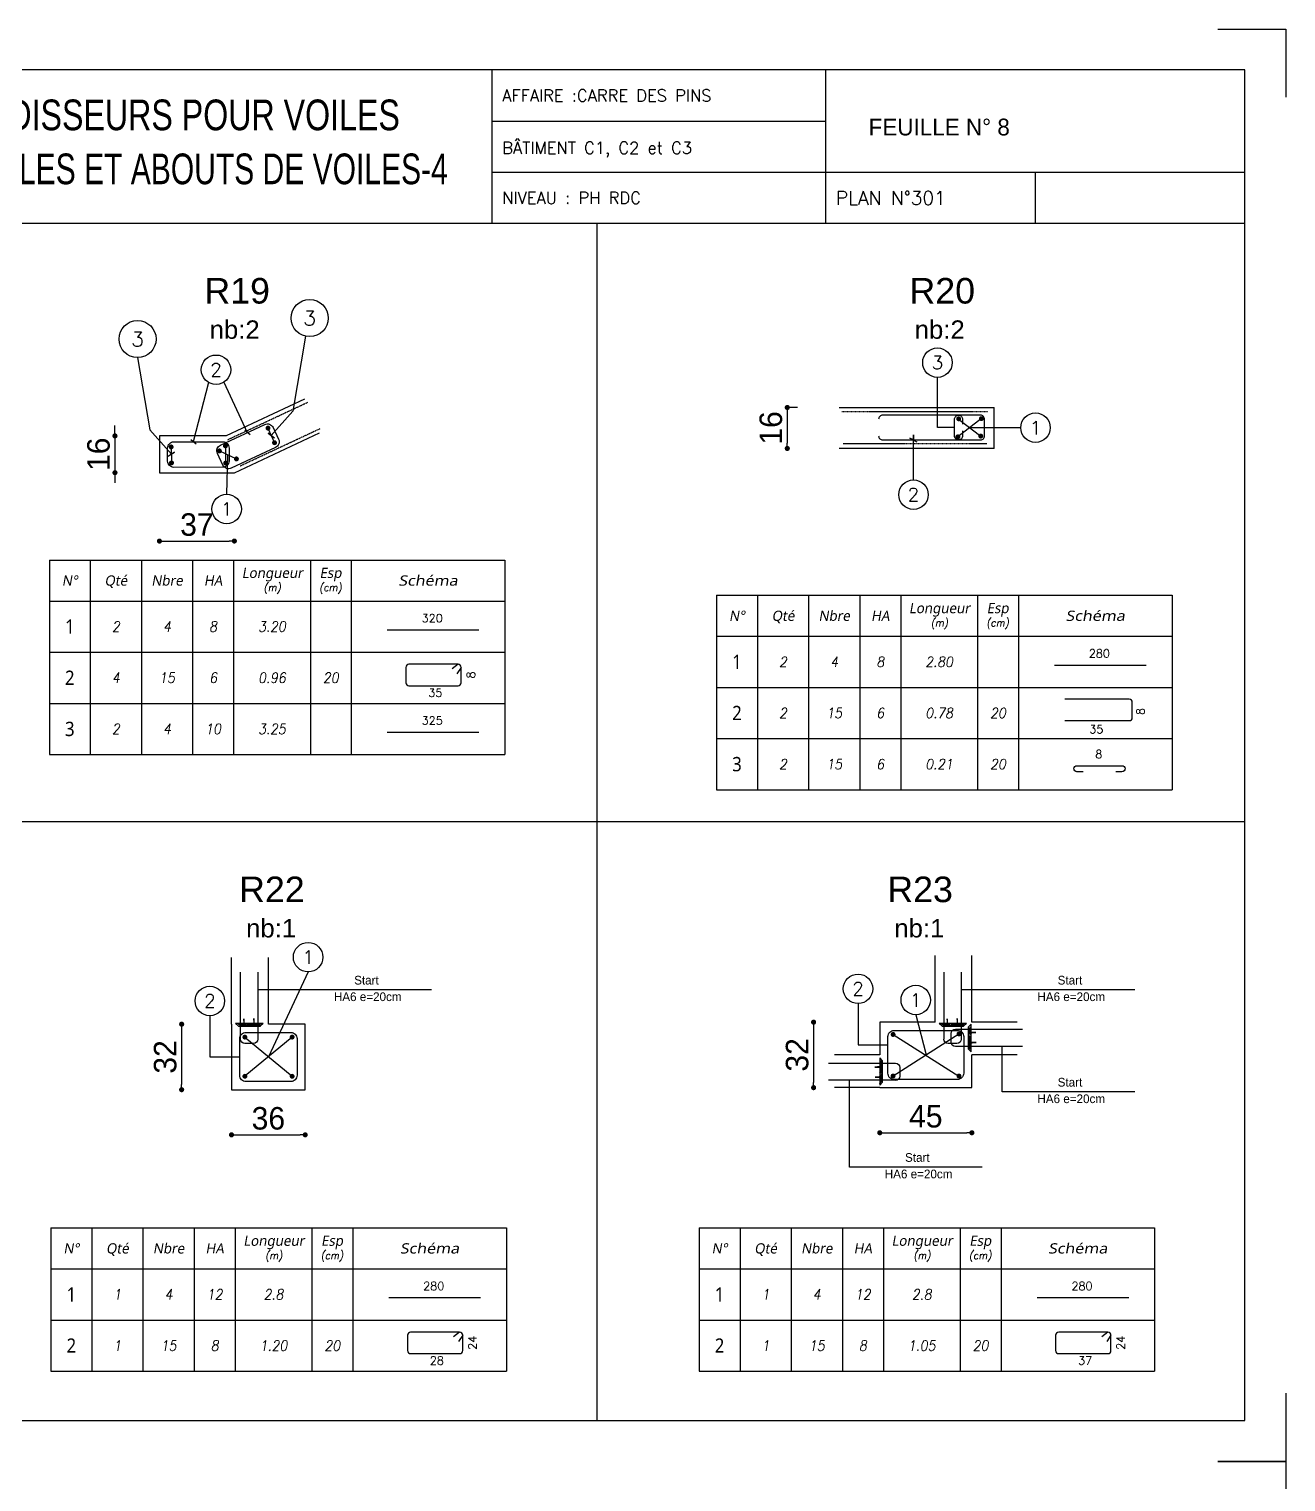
# Model space of a CAD drawing. Header units: metres. Extents: x -5618 to 118954, y -306 to 4637.
# Drawn here: x 1689 to 2303, y 1078 to 1787 of the extents above; entities that cross this region are included whole.
import ezdxf
from ezdxf.enums import TextEntityAlignment as Align

# ---------------------------------------------------------------- set-up
doc = ezdxf.new("R2010")
doc.units = ezdxf.units.M
doc.linetypes.add('STRICHPUNKT2_S11', pattern=[0.9, 0.7, -0.1, 0, -0.1])
for name, color, linetype in [('7', 7, 'Continuous'), ('COTATION', 1, 'Continuous'), ('GO-CARTOUCHE', 7, 'Continuous'), ('GO-COTATION', 1, 'Continuous'), ('GO-FER-HA', 140, 'Continuous'), ('GO-TEXTE', 9, 'Continuous'), ('GO-TEXTE-FER', 3, 'Continuous'), ('préfa v', 2, 'Continuous'), ('STR_COTATION', 1, 'Continuous'), ('STR_VOI-POT', 6, 'Continuous')]:
    doc.layers.add(name, color=color, linetype=linetype)
doc.layers.add('STR_AXES', color=4, linetype='STRICHPUNKT2_S11', lineweight=25)
doc.styles.add('ARIAL', font='ARIAL.TTF')
doc.styles.add('Lucida', font='LSANSI.TTF')
doc.styles.add('schéma', font='simplex.shx')
doc.styles.add('Tableau', font='romans.shx', dxfattribs={"width": 0.9, "oblique": 10})
doc.styles.add('Tableau2', font='trebuc.TTF', dxfattribs={"width": 0.9, "oblique": 10})
doc.styles.add('TEXTE', font='romans.shx')
doc.styles.add('TEXTEBA', font='ARIAL.TTF')
doc.dimstyles.new('COUPE-20', dxfattribs={"dimscale": 0.5, "dimtxt": 22, "dimasz": 5, "dimexe": 0.05, "dimexo": 0, "dimgap": 5, "dimtad": 1, "dimdec": 0, "dimdsep": 46, "dimtxsty": 'Standard', "dimblk1": 'DOT', "dimblk2": 'DOT', "dimsah": 1, "dimcen": 0, "dimdle": 150, "dimclrd": 1, "dimclre": 1, "dimclrt": 7, "dimadec": 0, "dimazin": 0, "dimtfac": 1, "dimtdec": 0, "dimtix": 1, "dimtmove": 2, "dimatfit": 3, "dimldrblk": 'DOT', "dimfxl": 0, "dimtvp": 1, "dimtolj": 1, "dimtzin": 0, "dimarcsym": 0})

# ---------------------------------------------------------------- blocks, each defined once
blk = doc.blocks.new('Désignation')
at = {"layer": 'GO-TEXTE-FER'}
for p, q in [((0, 0.8), (8.9, 0.8)), ((0, 0.8), (0, 0)), ((0.8, 0.8), (0.8, 0)), ((1.8, 0.8), (1.8, 0)), ((2.8, 0.8), (2.8, 0)), ((3.6, 0.8), (3.6, 0)), ((5.1, 0.8), (5.1, 0)), ((5.9, 0.8), (5.9, 0)), ((8.9, 0.8), (8.9, 0)), ((0, 0), (8.9, 0))]:
    blk.add_line(p, q, dxfattribs=at)
at = {"layer": 'GO-TEXTE-FER', "style": 'Tableau2', "oblique": 10}
for s, p in [('Longueur', (4.356, 0.55)), ('Esp', (5.494, 0.55)), ('N°', (0.4, 0.4)), ('Qté', (1.3, 0.4)), ('Nbre', (2.3, 0.4)), ('HA', (3.2, 0.4))]:
    blk.add_text(s, height=0.2, dxfattribs=at).set_placement(p, align=Align.MIDDLE_CENTER)
at = {"layer": 'GO-TEXTE-FER', "color": 7, "style": 'Tableau', "oblique": 10, "width": 0.9}
for s, p in [('(m)', (4.356, 0.265)), ('(cm)', (5.494, 0.265))]:
    blk.add_text(s, height=0.15, dxfattribs=at).set_placement(p, align=Align.MIDDLE_CENTER)
at = {"layer": 'GO-TEXTE-FER', "style": 'Tableau2', "oblique": 10, "width": 1.2}
blk.add_text('Schéma', height=0.2, dxfattribs=at).set_placement((7.4, 0.4), align=Align.MIDDLE_CENTER)
blk = doc.blocks.new('Barre libre')
at = {"layer": 'GO-TEXTE-FER'}
for p, q in [((0, 0), (0, -1)), ((0, 0), (8.9, 0)), ((0.8, 0), (0.8, -1)), ((1.8, 0), (1.8, -1)), ((2.8, 0), (2.8, -1)), ((3.6, 0), (3.6, -1)), ((5.1, 0), (5.1, -1)), ((5.9, 0), (5.9, -1)), ((8.9, 0), (8.9, -1)), ((0, -1), (8.9, -1))]:
    blk.add_line(p, q, dxfattribs=at)
at = {"layer": 'GO-TEXTE-FER', "color": 1}
blk.add_line((6.603, -0.563), (8.394, -0.563), dxfattribs=at)
at = {"layer": 'GO-TEXTE-FER', "color": 1, "style": 'Tableau'}
blk.add_attdef('Longueur', text='', height=0.16, dxfattribs=at).set_placement((7.481, -0.336), align=Align.MIDDLE_CENTER)
at = {"layer": 'GO-TEXTE-FER', "style": 'Tableau2', "width": 0.9}
blk.add_attdef('NUMERO', text='', height=0.28, dxfattribs=at).set_placement((0.4, -0.5), align=Align.MIDDLE_CENTER)
at = {"layer": 'GO-TEXTE-FER', "style": 'Tableau', "oblique": 10, "width": 0.9}
for tag, p in [('QUANTITE', (1.3, -0.5)), ('NOMBRE', (2.3, -0.5)), ('NUANCE', (3.2, -0.5)), ('LONGUEUR', (4.35, -0.5)), ('ESPACEMENTS', (5.5, -0.5))]:
    blk.add_attdef(tag, text='', height=0.2, dxfattribs=at).set_placement(p, align=Align.MIDDLE_CENTER)
blk = doc.blocks.new('Cadre')
at = {"layer": 'GO-TEXTE-FER'}
for p, q in [((0, 0), (0, -1)), ((0, 0), (8.9, 0)), ((0.8, 0), (0.8, -1)), ((1.8, 0), (1.8, -1)), ((2.8, 0), (2.8, -1)), ((3.6, 0), (3.6, -1)), ((5.1, 0), (5.1, -1)), ((5.9, 0), (5.9, -1)), ((8.9, 0), (8.9, -1)), ((0, -1), (8.9, -1))]:
    blk.add_line(p, q, dxfattribs=at)
at = {"layer": 'GO-TEXTE-FER', "color": 1}
for p, q in [((7.987, -0.237), (7.868, -0.328)), ((8.047, -0.297), (7.965, -0.422))]:
    blk.add_line(p, q, dxfattribs=at)
blk.add_lwpolyline([(6.967, -0.297), (6.967, -0.597, 0.414214), (7.027, -0.657), (7.987, -0.657, 0.414214), (8.047, -0.597), (8.047, -0.297, 0.414214), (7.987, -0.237), (7.027, -0.237, 0.414214)], format="xyb", close=True, dxfattribs=at)
at = {"layer": 'GO-TEXTE-FER', "color": 1, "style": 'Tableau'}
blk.add_attdef('Largeur', text='', height=0.16, rotation=90, dxfattribs=at).set_placement((8.237, -0.445), align=Align.MIDDLE_CENTER)
at = {"layer": 'GO-TEXTE-FER', "style": 'Tableau2', "width": 0.9}
blk.add_attdef('NUMERO', text='', height=0.28, dxfattribs=at).set_placement((0.4, -0.5), align=Align.MIDDLE_CENTER)
at = {"layer": 'GO-TEXTE-FER', "style": 'Tableau', "oblique": 10, "width": 0.9}
for tag, p in [('QUANTITE', (1.3, -0.5)), ('NOMBRE', (2.3, -0.5)), ('NUANCE', (3.2, -0.5)), ('LONGUEUR', (4.35, -0.5)), ('ESPACEMENTS', (5.5, -0.5))]:
    blk.add_attdef(tag, text='', height=0.2, dxfattribs=at).set_placement(p, align=Align.MIDDLE_CENTER)
at = {"layer": 'GO-TEXTE-FER', "color": 1, "style": 'Tableau'}
blk.add_attdef('Longueur', text='', height=0.16, dxfattribs=at).set_placement((7.542, -0.794), align=Align.MIDDLE_CENTER)
blk = doc.blocks.new('_DOT')
at = {"color": 0, "linetype": 'ByBlock'}
blk.add_line((-0.5, 0), (-1, 0), dxfattribs=at)
at = {"color": 0, "linetype": 'ByBlock', "const_width": 0.5}
blk.add_lwpolyline([(-0.25, 0, 1), (0.25, 0, 1)], format="xyb", close=True, dxfattribs=at)
blk = doc.blocks.new('*D1412')
at = {"layer": 'DEFPOINTS', "color": 0, "lineweight": -3, "ltscale": 4.5}
for p in [(1753.14, 1588.63), (1731.43, 1570.63), (1753.15, 1570.63)]:
    blk.add_point(p, dxfattribs=at)
at = {"layer": 'STR_COTATION', "color": 1, "lineweight": -2, "ltscale": 4.5}
for p, q in [((1731.43, 1591.13), (1731.43, 1593.63)), ((1731.48, 1588.63), (1731.4, 1588.63)), ((1731.43, 1588.63), (1731.43, 1570.63)), ((1731.48, 1570.63), (1731.4, 1570.63)), ((1731.43, 1568.13), (1731.43, 1565.63))]:
    blk.add_line(p, q, dxfattribs=at)
at = {"layer": 'STR_COTATION', "color": 1, "lineweight": -2, "ltscale": 4.5, "xscale": 2.5, "yscale": 2.5, "zscale": 2.5}
for p, rotation in [((1731.43, 1588.63), 270), ((1731.43, 1570.63), 90)]:
    blk.add_blockref('_DOT', p, dxfattribs=dict(at, rotation=rotation))
at = {"layer": 'STR_COTATION', "color": 7, "lineweight": -3, "ltscale": 4.5, "insert": (1723.43, 1579.63), "char_height": 11, "attachment_point": 5, "rotation": 90}
blk.add_mtext('\\A1;16', dxfattribs=at)
blk = doc.blocks.new('*D1413')
at = {"layer": 'DEFPOINTS', "color": 0, "lineweight": -3, "ltscale": 4.5}
for p in [(1753.15, 1570.63), (1789.75, 1570.65), (1789.75, 1537.24)]:
    blk.add_point(p, dxfattribs=at)
at = {"layer": 'STR_COTATION', "color": 1, "lineweight": -2, "ltscale": 4.5}
for p, q in [((1753.15, 1537.29), (1753.15, 1537.21)), ((1755.65, 1537.24), (1787.25, 1537.24)), ((1789.75, 1537.29), (1789.75, 1537.21))]:
    blk.add_line(p, q, dxfattribs=at)
at = {"layer": 'STR_COTATION', "color": 1, "lineweight": -2, "ltscale": 4.5, "xscale": 2.5, "yscale": 2.5, "zscale": 2.5, "rotation": 180}
blk.add_blockref('_DOT', (1753.15, 1537.24), dxfattribs=at)
at = {"layer": 'STR_COTATION', "color": 1, "lineweight": -2, "ltscale": 4.5, "xscale": 2.5, "yscale": 2.5, "zscale": 2.5}
blk.add_blockref('_DOT', (1789.75, 1537.24), dxfattribs=at)
at = {"layer": 'STR_COTATION', "color": 7, "lineweight": -3, "ltscale": 4.5, "insert": (1771.45, 1545.24), "char_height": 11, "attachment_point": 5}
blk.add_mtext('\\A1;37', dxfattribs=at)
blk = doc.blocks.new('*D1414')
at = {"layer": 'COTATION', "color": 1, "lineweight": -2}
for p, q in [((2064.84, 1602.5), (2059.82, 1602.5)), ((2059.84, 1600), (2059.84, 1585)), ((2060.64, 1582.5), (2059.82, 1582.5))]:
    blk.add_line(p, q, dxfattribs=at)
at = {"layer": 'DEFPOINTS', "color": 0, "lineweight": -3}
for p in [(2085.1, 1602.5), (2059.84, 1582.5), (2085.1, 1582.5, -152.09)]:
    blk.add_point(p, dxfattribs=at)
at = {"layer": 'COTATION', "color": 1, "lineweight": -2, "xscale": 2.5, "yscale": 2.5, "zscale": 2.5}
for p, rotation in [((2059.84, 1602.5), 90), ((2059.84, 1582.5), 270)]:
    blk.add_blockref('_DOT', p, dxfattribs=dict(at, rotation=rotation))
at = {"layer": 'COTATION', "color": 7, "insert": (2051.84, 1592.5), "char_height": 11, "attachment_point": 5, "rotation": 90}
blk.add_mtext('\\A1;16', dxfattribs=at)
blk = doc.blocks.new('U')
at = {"layer": 'GO-TEXTE-FER'}
for p, q in [((0, 0), (0, -1)), ((0, 0), (8.9, 0)), ((0.8, 0), (0.8, -1)), ((1.8, 0), (1.8, -1)), ((2.8, 0), (2.8, -1)), ((3.6, 0), (3.6, -1)), ((5.1, 0), (5.1, -1)), ((5.9, 0), (5.9, -1)), ((8.9, 0), (8.9, -1)), ((0, -1), (8.9, -1))]:
    blk.add_line(p, q, dxfattribs=at)
at = {"layer": 'GO-TEXTE-FER', "color": 1}
blk.add_lwpolyline([(6.803, -0.65), (8.063, -0.65, 0.414214), (8.123, -0.59), (8.123, -0.29, 0.414214), (8.063, -0.23), (6.803, -0.23)], format="xyb", dxfattribs=at)
at = {"layer": 'GO-TEXTE-FER', "color": 1, "style": 'Tableau'}
blk.add_attdef('Largeur', text='', height=0.16, rotation=90, dxfattribs=at).set_placement((8.284, -0.472), align=Align.MIDDLE_CENTER)
at = {"layer": 'GO-TEXTE-FER', "style": 'Tableau2', "width": 0.9}
blk.add_attdef('NUMERO', text='', height=0.28, dxfattribs=at).set_placement((0.4, -0.5), align=Align.MIDDLE_CENTER)
at = {"layer": 'GO-TEXTE-FER', "style": 'Tableau', "oblique": 10, "width": 0.9}
for tag, p in [('QUANTITE', (1.3, -0.5)), ('NOMBRE', (2.3, -0.5)), ('NUANCE', (3.2, -0.5)), ('LONGUEUR', (4.35, -0.5)), ('ESPACEMENTS', (5.5, -0.5))]:
    blk.add_attdef(tag, text='', height=0.2, dxfattribs=at).set_placement(p, align=Align.MIDDLE_CENTER)
at = {"layer": 'GO-TEXTE-FER', "color": 1, "style": 'Tableau'}
blk.add_attdef('Longueur', text='', height=0.16, dxfattribs=at).set_placement((7.422, -0.819), align=Align.MIDDLE_CENTER)
blk = doc.blocks.new('Epingle')
at = {"layer": 'GO-TEXTE-FER'}
for p, q in [((0, 0), (0, -1)), ((0, 0), (8.9, 0)), ((0.8, 0), (0.8, -1)), ((1.8, 0), (1.8, -1)), ((2.8, 0), (2.8, -1)), ((3.6, 0), (3.6, -1)), ((5.1, 0), (5.1, -1)), ((5.9, 0), (5.9, -1)), ((8.9, 0), (8.9, -1)), ((0, -1), (8.9, -1))]:
    blk.add_line(p, q, dxfattribs=at)
at = {"layer": 'GO-TEXTE-FER', "color": 1}
blk.add_lwpolyline([(7.162, -0.65), (7.042, -0.65, -1), (7.042, -0.53), (7.922, -0.53, -1), (7.922, -0.65), (7.802, -0.65)], format="xyb", dxfattribs=at)
at = {"layer": 'GO-TEXTE-FER', "color": 1, "style": 'Tableau'}
blk.add_attdef('Longueur', text='', height=0.16, dxfattribs=at).set_placement((7.469, -0.303), align=Align.MIDDLE_CENTER)
at = {"layer": 'GO-TEXTE-FER', "style": 'Tableau2', "width": 0.9}
blk.add_attdef('NUMERO', text='', height=0.28, dxfattribs=at).set_placement((0.4, -0.5), align=Align.MIDDLE_CENTER)
at = {"layer": 'GO-TEXTE-FER', "style": 'Tableau', "oblique": 10, "width": 0.9}
for tag, p in [('QUANTITE', (1.3, -0.5)), ('NOMBRE', (2.3, -0.5)), ('NUANCE', (3.2, -0.5)), ('LONGUEUR', (4.35, -0.5)), ('ESPACEMENTS', (5.5, -0.5))]:
    blk.add_attdef(tag, text='', height=0.2, dxfattribs=at).set_placement(p, align=Align.MIDDLE_CENTER)
blk = doc.blocks.new('*D1417')
at = {"layer": 'DEFPOINTS', "color": 0, "lineweight": -3, "ltscale": 4.5}
for p in [(1788.36, 1301.16), (1764, 1269.16), (1788.36, 1269.16)]:
    blk.add_point(p, dxfattribs=at)
at = {"layer": 'STR_COTATION', "color": 1, "lineweight": -2, "ltscale": 4.5}
for p, q in [((1764.05, 1301.16), (1763.97, 1301.16)), ((1764, 1298.66), (1764, 1271.66)), ((1764.05, 1269.16), (1763.97, 1269.16))]:
    blk.add_line(p, q, dxfattribs=at)
at = {"layer": 'STR_COTATION', "color": 1, "lineweight": -2, "ltscale": 4.5, "xscale": 2.5, "yscale": 2.5, "zscale": 2.5}
for p, rotation in [((1764, 1301.16), 90), ((1764, 1269.16), 270)]:
    blk.add_blockref('_DOT', p, dxfattribs=dict(at, rotation=rotation))
at = {"layer": 'STR_COTATION', "color": 7, "lineweight": -3, "ltscale": 4.5, "insert": (1756, 1285.16), "char_height": 11, "attachment_point": 5, "rotation": 90}
blk.add_mtext('\\A1;32', dxfattribs=at)
blk = doc.blocks.new('*D1418')
at = {"layer": 'DEFPOINTS', "color": 0, "lineweight": -3, "ltscale": 4.5}
for p in [(1788.36, 1269.16), (1824.36, 1269.16), (1824.36, 1247.11)]:
    blk.add_point(p, dxfattribs=at)
at = {"layer": 'STR_COTATION', "color": 1, "lineweight": -2, "ltscale": 4.5}
for p, q in [((1788.36, 1247.16), (1788.36, 1247.09)), ((1790.86, 1247.11), (1821.86, 1247.11)), ((1824.36, 1247.16), (1824.36, 1247.09))]:
    blk.add_line(p, q, dxfattribs=at)
at = {"layer": 'STR_COTATION', "color": 1, "lineweight": -2, "ltscale": 4.5, "xscale": 2.5, "yscale": 2.5, "zscale": 2.5, "rotation": 180}
blk.add_blockref('_DOT', (1788.36, 1247.11), dxfattribs=at)
at = {"layer": 'STR_COTATION', "color": 1, "lineweight": -2, "ltscale": 4.5, "xscale": 2.5, "yscale": 2.5, "zscale": 2.5}
blk.add_blockref('_DOT', (1824.36, 1247.11), dxfattribs=at)
at = {"layer": 'STR_COTATION', "color": 7, "lineweight": -3, "ltscale": 4.5, "insert": (1806.36, 1255.11), "char_height": 11, "attachment_point": 5}
blk.add_mtext('\\A1;36', dxfattribs=at)
blk = doc.blocks.new('*D1419')
at = {"layer": 'DEFPOINTS', "color": 0, "lineweight": -3, "ltscale": 4.5}
for p in [(2104.99, 1302.16), (2072.69, 1270.16), (2104.99, 1270.16)]:
    blk.add_point(p, dxfattribs=at)
at = {"layer": 'STR_COTATION', "color": 1, "lineweight": -2, "ltscale": 4.5}
for p, q in [((2072.74, 1302.16), (2072.67, 1302.16)), ((2072.69, 1299.66), (2072.69, 1272.66)), ((2072.74, 1270.16), (2072.67, 1270.16))]:
    blk.add_line(p, q, dxfattribs=at)
at = {"layer": 'STR_COTATION', "color": 1, "lineweight": -2, "ltscale": 4.5, "xscale": 2.5, "yscale": 2.5, "zscale": 2.5}
for p, rotation in [((2072.69, 1302.16), 90), ((2072.69, 1270.16), 270)]:
    blk.add_blockref('_DOT', p, dxfattribs=dict(at, rotation=rotation))
at = {"layer": 'STR_COTATION', "color": 7, "lineweight": -3, "ltscale": 4.5, "insert": (2064.69, 1286.16), "char_height": 11, "attachment_point": 5, "rotation": 90}
blk.add_mtext('\\A1;32', dxfattribs=at)
blk = doc.blocks.new('*D1420')
at = {"layer": 'DEFPOINTS', "color": 0, "lineweight": -3, "ltscale": 4.5}
for p in [(2104.99, 1270.16), (2149.99, 1270.16), (2149.99, 1248.12)]:
    blk.add_point(p, dxfattribs=at)
at = {"layer": 'STR_COTATION', "color": 1, "lineweight": -2, "ltscale": 4.5}
for p, q in [((2104.99, 1248.17), (2104.99, 1248.09)), ((2107.49, 1248.12), (2147.49, 1248.12)), ((2149.99, 1248.17), (2149.99, 1248.09))]:
    blk.add_line(p, q, dxfattribs=at)
at = {"layer": 'STR_COTATION', "color": 1, "lineweight": -2, "ltscale": 4.5, "xscale": 2.5, "yscale": 2.5, "zscale": 2.5, "rotation": 180}
blk.add_blockref('_DOT', (2104.99, 1248.12), dxfattribs=at)
at = {"layer": 'STR_COTATION', "color": 1, "lineweight": -2, "ltscale": 4.5, "xscale": 2.5, "yscale": 2.5, "zscale": 2.5}
blk.add_blockref('_DOT', (2149.99, 1248.12), dxfattribs=at)
at = {"layer": 'STR_COTATION', "color": 7, "lineweight": -3, "ltscale": 4.5, "insert": (2127.49, 1256.12), "char_height": 11, "attachment_point": 5}
blk.add_mtext('\\A1;45', dxfattribs=at)
blk = doc.blocks.new('stab2')
at = {"layer": 'GO-FER-HA'}
h = blk.add_hatch(dxfattribs=at)
h.set_pattern_fill('ANSI31', color=9, scale=6.075, angle=-630, style=0)
h.set_pattern_definition([(225, (395894.73794, 54992.6584), (-0.536959212, 0.536959212), [])])
h.paths.add_polyline_path([(0, -8.6), (-2, -6.5), (-2, -4.9), (0, -4.9)])
h.paths.add_polyline_path([(0, -4.9), (-2, -4.9), (-2, -1.7), (0, -1.9)])
h.paths.add_polyline_path([(0, -1.4), (-2, -1.7), (-2, 8), (0, 7.8)])
h.paths.add_polyline_path([(-1.6, 8.1), (0, 9.7), (0, 8.2)])
at = {"layer": 'GO-FER-HA', "color": 1}
for p, q in [((-14.1, 2.9), (-14.1, -3.2)), ((0.6, 5.9), (-11.1, 5.9)), ((0, 3.9), (-2.2, 3.7)), ((-2.2, 3.7), (3.5, 3.1)), ((-2, 7.6), (0, 9.7)), ((-2, -7.6), (-2, 7.6)), ((0, 9.7), (0, -9.7)), ((0, 3.1), (0, -3.1)), ((3.5, 3.1), (0, 3.1)), ((36, 5.9), (0.6, 5.9)), ((-11.1, -6.2), (36, -6.2)), ((0, -3.1), (-2.1, -3.4)), ((-2.1, -3.4), (3.2, -3.9)), ((0, -9.7), (-2, -7.6)), ((3.2, -3.9), (0, -3.9))]:
    blk.add_line(p, q, dxfattribs=at)
for centre, start_param, end_param in [((-11.1, 2.9), -0.785398, 0.785398), ((-11.1, -3.2), 0.785398, 2.356194)]:
    blk.add_ellipse(centre, major_axis=(-2.15, 2.15), ratio=1, start_param=start_param, end_param=end_param, dxfattribs=at)

msp = doc.modelspace()

# ---------------------------------------------------------------- linework, layer by layer
for p, q in [((1915.59, 1767.42), (1915.59, 1692.48)), ((2078.56, 1767.45), (2078.56, 1692.48)), ((1915.59, 1742.42), (2078.56, 1742.42)), ((1915.59, 1717.43), (2078.56, 1717.43)), ((2078.56, 1717.45), (2283.41, 1717.45)), ((2180.89, 1717.45), (2180.89, 1692.48))]:
    msp.add_line(p, q)
for points in [[(2270.08, 1787.42), (2303.41, 1787.42), (2303.41, 1754.09)], [(2283.41, 1692.48), (1333.5, 1692.48)], [(1966.77, 1692.48), (1966.77, 1107.49)], [(2283.41, 1399.98), (1333.5, 1399.98)], [(2303.41, 1120.82), (2303.41, 1087.49), (2270.08, 1087.49)], [(2270.08, 1087.49), (2303.41, 1087.49), (2303.41, 1054.16)]]:
    msp.add_lwpolyline(points)
msp.add_lwpolyline([(1333.5, 1767.42), (1333.5, 1107.49), (2283.41, 1107.49), (2283.41, 1767.42)], close=True)
at = {"layer": '7', "color": 7, "elevation": -306.69}
for points in [[(2143.48, 1598.72), (2143.48, 1598.72)], [(2143.48, 1586.69), (2143.48, 1586.69)]]:
    msp.add_lwpolyline(points, dxfattribs=at)
at = {"layer": 'GO-CARTOUCHE', "color": 2, "ltscale": 3}
for points in [[(1886, 1317.92), (1801.19, 1317.92), (1801.19, 1317.92)], [(2229.64, 1317.92), (2144.82, 1317.92), (2144.82, 1317.92)], [(2229.64, 1268.07), (2164.72, 1268.07), (2164.72, 1290.31)], [(2155.08, 1231.31), (2090.16, 1231.31), (2090.16, 1273.72)]]:
    msp.add_lwpolyline(points, dxfattribs=at)
at = {"layer": 'GO-FER-HA'}
for p, q in [((1777.1, 1614.78), (1769.69, 1585.72)), ((1784.6, 1614.84), (1796.08, 1590.26)), ((1797.45, 1589.18), (1794.82, 1591.26)), ((1806.17, 1592.42), (1809.37, 1585.3)), ((2154.63, 1597.06, -306.69), (2143.16, 1588.16, -306.69)), ((2143.48, 1596.77, -306.69), (2154.35, 1588.53, -306.69)), ((1758.86, 1583.24), (1759.04, 1575.43)), ((1771.05, 1584.64), (1768.42, 1586.73)), ((1785.38, 1583.75), (1785.5, 1575.38)), ((1782.44, 1581.3), (1790.76, 1577.38)), ((1785.99, 1560.1), (1786.6, 1579.34)), ((1825.77, 1326.72), (1806.43, 1285.29)), ((2122.58, 1305.78), (2127.6, 1286.12)), ((2111.51, 1275.86), (2143.69, 1296.39)), ((2111.51, 1296.14), (2143.69, 1275.85))]:
    msp.add_line(p, q, dxfattribs=at)
for points in [[(1824.56, 1637.36), (1818.24, 1600.76), (1807.77, 1588.86), (1806.21, 1589.97), (1809.33, 1587.75)], [(1742.46, 1626.88), (1748.5, 1591.52), (1758.97, 1579.63), (1760.54, 1580.74), (1757.41, 1578.51)], [(2094.41, 1311.26), (2094.41, 1291.11), (2108.99, 1291.11)], [(1777.78, 1305.32), (1777.78, 1285.18), (1792.36, 1285.18)]]:
    msp.add_lwpolyline(points, dxfattribs=at)
at = {"layer": 'GO-FER-HA', "elevation": -306.69}
for points in [[(2141.53, 1592.71), (2133.17, 1592.71), (2133.17, 1617.23)], [(2173.87, 1592.64), (2148.89, 1592.61)], [(2121.47, 1567.11), (2121.47, 1589.09), (2121.47, 1586.69), (2119.77, 1587.59), (2123.17, 1585.79)]]:
    msp.add_lwpolyline(points, dxfattribs=at)
at = {"layer": 'GO-FER-HA', "color": 6, "linetype": 'Continuous', "const_width": 1.2, "elevation": -306.69}
for points in [[(2144.13, 1596.97, 1), (2142.93, 1596.97, 1)], [(2155.23, 1597.06, 1), (2154.03, 1597.06, 1)], [(2143.76, 1588.16, 1), (2142.56, 1588.16, 1)], [(2154.95, 1588.53, 1), (2153.75, 1588.53, 1)]]:
    msp.add_lwpolyline(points, format="xyb", close=True, dxfattribs=at)
at = {"layer": 'GO-FER-HA', "color": 6, "linetype": 'Continuous', "const_width": 1.2}
for points in [[(1806.43, 1591.88, -1), (1805.92, 1592.97, -1)], [(1759.12, 1582.7, -1), (1758.61, 1583.78, -1)], [(1785.98, 1583.75, 1), (1784.78, 1583.75, 1)], [(1809.81, 1584.89, -1), (1808.92, 1585.7, -1)], [(1759.29, 1574.89, -1), (1758.79, 1575.98, -1)], [(1783.04, 1581.3, 1), (1781.84, 1581.3, 1)], [(1786.1, 1575.38, 1), (1784.9, 1575.38, 1)], [(1791.36, 1577.38, 1), (1790.16, 1577.38, 1)], [(1795.49, 1294.86, 1), (1794.29, 1294.86, 1)], [(1818.57, 1294.86, 1), (1817.37, 1294.86, 1)], [(2112.11, 1296.14, 1), (2110.91, 1296.14, 1)], [(2144.29, 1296.39, 1), (2143.09, 1296.39, 1)], [(1795.49, 1275.72, 1), (1794.29, 1275.72, 1)], [(1818.57, 1275.72, 1), (1817.37, 1275.72, 1)], [(2112.11, 1275.86, 1), (2110.91, 1275.86, 1)], [(2144.29, 1275.85, 1), (2143.09, 1275.85, 1)]]:
    msp.add_lwpolyline(points, format="xyb", close=True, dxfattribs=at)
at = {"layer": 'GO-FER-HA'}
for centre, radius in [((1826.52, 1646.2), 9.06), ((1742.46, 1635.94), 9.06), ((1780.8, 1620.95), 7.2), ((2133.17, 1624.43, -306.69), 7.2), ((2181.07, 1592.64, -306.69), 7.2), ((2121.47, 1559.91, -306.69), 7.2), ((1785.99, 1552.9), 7.2), ((1825.77, 1333.92), 7.2), ((2094.41, 1318.46, -16.83), 7.2), ((1777.78, 1312.52, -16.83), 7.2), ((2122.58, 1312.98), 7.2)]:
    msp.add_circle(centre, radius, dxfattribs=at)
at = {"layer": 'préfa v', "color": 2, "ltscale": 3}
for p, q in [((1824.06, 1606.56), (1785.75, 1588.65)), ((2160.93, 1582.5), (2160.93, 1602.5)), ((1785.75, 1588.65), (1753.14, 1588.63)), ((1753.14, 1588.63), (1753.15, 1570.63)), ((1789.75, 1570.65), (1831.29, 1590.07)), ((2160.93, 1582.5), (2085.1, 1582.5)), ((1753.15, 1570.63), (1789.75, 1570.65)), ((2131.99, 1302.16), (2131.99, 1334.71)), ((2149.99, 1302.16), (2149.99, 1334.71)), ((1788.36, 1301.16), (1788.36, 1333.71)), ((1806.36, 1301.16), (1806.36, 1333.71)), ((2172.07, 1302.16), (2149.99, 1302.16)), ((2104.99, 1286.16), (2082.91, 1286.16)), ((2172.07, 1286.16), (2149.99, 1286.16)), ((2104.99, 1270.16), (2082.91, 1270.16))]:
    msp.add_line(p, q, dxfattribs=at)
at = {"layer": 'préfa v', "color": 2, "ltscale": 3, "elevation": -306.69}
msp.add_lwpolyline([(2085.1, 1602.5), (2160.93, 1602.5)], dxfattribs=at)
at = {"layer": 'préfa v', "color": 2, "ltscale": 3}
for points in [[(1788.36, 1301.16), (1788.36, 1269.16), (1824.36, 1269.16), (1824.36, 1301.16), (1806.36, 1301.16)], [(2131.99, 1302.16), (2104.99, 1302.16), (2104.99, 1286.16)], [(2104.99, 1270.16), (2149.99, 1270.16), (2149.99, 1286.16)]]:
    msp.add_lwpolyline(points, dxfattribs=at)
at = {"layer": 'STR_AXES', "ltscale": 0.5}
for p, q in [((2086.46, 1600.52, -153.35), (2157.93, 1600.52, -153.35)), ((2157.27, 1584.77, -765.48), (2087.2, 1584.77, -766.73))]:
    msp.add_line(p, q, dxfattribs=at)
for points in [[(1786.51, 1586.78), (1825.72, 1605.11)], [(1792.51, 1573.93), (1831.73, 1592.25)]]:
    msp.add_lwpolyline(points, dxfattribs=at)
at = {"layer": 'STR_COTATION', "lineweight": -3, "ltscale": 4.5}
for p, q in [((1794.89, 1294.86), (1817.97, 1275.72)), ((1817.97, 1294.86), (1794.89, 1275.72))]:
    msp.add_line(p, q, dxfattribs=at)
at = {"layer": 'STR_VOI-POT', "elevation": -306.69}
for points in [[(2104.45, 1588.64, 0.414214), (2106.4, 1586.69), (2154.28, 1586.69, 0.414214), (2156.23, 1588.64), (2156.23, 1596.77, 0.414214), (2154.28, 1598.72), (2154.28, 1598.72), (2106.4, 1598.72, 0.414214), (2104.45, 1596.77)], [(2145.44, 1591.02), (2145.44, 1588.64, -0.414214), (2143.48, 1586.69, -0.414214), (2141.53, 1588.64), (2141.53, 1596.77, -0.414214), (2143.48, 1598.72, -0.414214), (2145.44, 1596.77), (2145.44, 1594.3)]]:
    msp.add_lwpolyline(points, format="xyb", dxfattribs=at)
at = {"layer": 'STR_VOI-POT'}
for points in [[(1788.21, 1572.83, -0.414214), (1784.17, 1574.3), (1781.47, 1580.08, -0.414214), (1782.93, 1584.12), (1804.61, 1594.24, -0.414214), (1808.65, 1592.78), (1811.36, 1587, -0.414214), (1809.89, 1582.96)], [(1760.19, 1573.26, -0.414214), (1757.15, 1576.3), (1757.14, 1582.68, -0.414214), (1760.18, 1585.72), (1784.11, 1585.73, -0.414214), (1787.15, 1582.69), (1787.15, 1576.31, -0.414214), (1784.12, 1573.27)], [(1795.4, 1273.15, -0.414214), (1792.36, 1276.19), (1792.36, 1294.11, -0.414214), (1795.39, 1297.15), (1817.32, 1297.16, -0.414214), (1820.36, 1294.13), (1820.36, 1276.2, -0.414214), (1817.33, 1273.16)], [(2112.04, 1274.15, -0.414214), (2109, 1277.19), (2108.99, 1295.11, -0.414214), (2112.03, 1298.15), (2142.95, 1298.16, -0.414214), (2145.99, 1295.13), (2146, 1277.2, -0.414214), (2142.96, 1274.16)]]:
    msp.add_lwpolyline(points, format="xyb", close=True, dxfattribs=at)
at = {"layer": 'STR_VOI-POT', "elevation": -306.69}
msp.add_lwpolyline([(2156.23, 1596.77), (2156.23, 1596.77)], dxfattribs=at)

# ---------------------------------------------------------------- block references
at = {"layer": 'GO-COTATION', "xscale": 25, "yscale": 25, "zscale": 25}
msp.add_blockref('Epingle', (2025.26, 1440.74), dxfattribs=at).add_auto_attribs({'NUMERO': '3', 'QUANTITE': '2', 'NOMBRE': '15', 'NUANCE': '6', 'Longueur': '8', 'LONGUEUR': '0.21', 'ESPACEMENTS': '20'})
at = {"layer": 'GO-FER-HA'}
for name, p, xscale, yscale, zscale in [('Désignation', (1699.37, 1507.95), 25, 25, 25), ('Désignation', (2025.26, 1490.74), 25, 25, 25), ('stab2', (2104.99, 1278.05), -0.6944737500016345, 0.6944737500016345, 0.8680921875003841), ('Désignation', (1700.12, 1181.63), 25, 25, 25), ('Désignation', (2016.75, 1181.63), 25, 25, 25)]:
    msp.add_blockref(name, p, dxfattribs=dict(at, xscale=xscale, yscale=yscale, zscale=zscale))
at = {"layer": 'GO-FER-HA', "xscale": 25, "yscale": 25, "zscale": 25}
for p, values in [((1699.37, 1482.95), {'NUMERO': '2', 'QUANTITE': '4', 'NOMBRE': '15', 'NUANCE': '6', 'Longueur': '35', 'Largeur': '8', 'LONGUEUR': '0.96', 'ESPACEMENTS': '20'}), ((1700.12, 1156.63), {'NUMERO': '2', 'QUANTITE': '1', 'NOMBRE': '15', 'NUANCE': '8', 'Longueur': '28', 'Largeur': '24', 'LONGUEUR': '1.20', 'ESPACEMENTS': '20'}), ((2016.75, 1156.63), {'NUMERO': '2', 'QUANTITE': '1', 'NOMBRE': '15', 'NUANCE': '8', 'Longueur': '37', 'Largeur': '24', 'LONGUEUR': '1.05', 'ESPACEMENTS': '20'})]:
    msp.add_blockref('Cadre', p, dxfattribs=at).add_auto_attribs(values)
at = {"layer": 'GO-FER-HA', "xscale": -0.6944737500016345, "yscale": 0.6944737500016345, "zscale": 0.8680921875003841}
for p, rotation in [((1797.07, 1301.59), 270), ((2140.7, 1301.59), 270), ((2149.65, 1294.43), 180)]:
    msp.add_blockref('stab2', p, dxfattribs=dict(at, rotation=rotation))
at = {"layer": 'GO-TEXTE-FER', "xscale": 25, "yscale": 25, "zscale": 25}
for name, p, values in [('Barre libre', (1699.37, 1507.95), {'NUMERO': '1', 'QUANTITE': '2', 'NOMBRE': '4', 'NUANCE': '8', 'Longueur': '320', 'LONGUEUR': '3.20'}), ('Barre libre', (2025.26, 1490.74), {'NUMERO': '1', 'QUANTITE': '2', 'NOMBRE': '4', 'NUANCE': '8', 'Longueur': '280', 'LONGUEUR': '2.80'}), ('U', (2025.26, 1465.74), {'NUMERO': '2', 'QUANTITE': '2', 'NOMBRE': '15', 'NUANCE': '6', 'Longueur': '35', 'Largeur': '8', 'LONGUEUR': '0.78', 'ESPACEMENTS': '20'}), ('Barre libre', (1699.37, 1457.95), {'NUMERO': '3', 'QUANTITE': '2', 'NOMBRE': '4', 'NUANCE': '10', 'Longueur': '325', 'LONGUEUR': '3.25'}), ('Barre libre', (1700.12, 1181.63), {'NUMERO': '1', 'QUANTITE': '1', 'NOMBRE': '4', 'NUANCE': '12', 'Longueur': '280', 'LONGUEUR': '2.8'}), ('Barre libre', (2016.75, 1181.63), {'NUMERO': '1', 'QUANTITE': '1', 'NOMBRE': '4', 'NUANCE': '12', 'Longueur': '280', 'LONGUEUR': '2.8'})]:
    msp.add_blockref(name, p, dxfattribs=at).add_auto_attribs(values)

# ---------------------------------------------------------------- texts
at = {"style": 'schéma'}
for s, height, p in [('AFFAIRE :CARRE DES PINS', 5.8328, (1920.58, 1752.01)), ('BÂTIMENT C1, C2 et C3', 5.8328, (1920.58, 1726.45)), ('NIVEAU : PH RDC', 5.8328, (1920.58, 1702.01)), ('PLAN N°301', 6.666, (2083.55, 1701.59))]:
    msp.add_text(s, height=height, dxfattribs=at).set_placement(p)
at = {"style": 'ARIAL'}
for s, width, p in [('DETAILS RAIDISSEURS POUR VOILES ', 0.75, (1583.29, 1737.98)), ("DETAILS D'ANGLES ET ABOUTS DE VOILES-4", 0.7, (1574.15, 1711.6))]:
    msp.add_text(s, height=15, dxfattribs=dict(at, width=width)).set_placement(p)
at = {"linetype": 'ByBlock', "lineweight": -3, "ltscale": 4.5}
msp.add_text('FEUILLE N° 8', height=8.2, dxfattribs=at).set_placement((2099.56, 1735.43))
at = {"layer": 'GO-FER-HA', "style": 'TEXTE'}
msp.add_text('3', height=7.2, rotation=360, dxfattribs=at).set_placement((1826.52, 1646.2), align=Align.MIDDLE_CENTER)
for s, height, p in [('3', 7.2, (1742.46, 1635.94)), ('3', 6.5, (2133.17, 1624.43, -306.69)), ('2', 6.5, (1780.8, 1620.95)), ('1', 6.5, (2181.07, 1592.64, -306.69)), ('2', 6.5, (2121.47, 1559.91, -306.69)), ('1', 6.5, (1785.99, 1552.9)), ('1', 6.5, (1825.77, 1333.92)), ('2', 6.5, (2094.41, 1318.46, -16.83)), ('2', 6.5, (1777.78, 1312.52, -16.83)), ('1', 6.5, (2122.58, 1312.98))]:
    msp.add_text(s, height=height, dxfattribs=at).set_placement(p, align=Align.MIDDLE_CENTER)
at = {"layer": 'GO-TEXTE', "style": 'TEXTEBA'}
for s, height, p in [('R19', 12.5, (1775.11, 1653.29)), ('R20', 12.5, (2119.51, 1653.29)), ('nb:2', 9, (1777.65, 1636.06)), ('nb:2', 9, (2122.05, 1636.06)), ('R22', 12.5, (1792.07, 1360.8)), ('R23', 12.5, (2108.7, 1360.8)), ('nb:1', 9, (1795.48, 1343.56)), ('nb:1', 9, (2112.11, 1343.56))]:
    msp.add_text(s, height=height, dxfattribs=at).set_placement(p)
at = {"layer": 'GO-TEXTE', "linetype": 'Continuous', "style": 'Lucida'}
for s, p in [('Start', (1848.27, 1320.55)), ('Start', (2191.9, 1320.55)), ('HA6 e=20cm', (1838.37, 1312.47)), ('HA6 e=20cm', (2182, 1312.47)), ('Start', (2191.9, 1270.69)), ('HA6 e=20cm', (2182, 1262.61)), ('Start', (2117.34, 1233.93)), ('HA6 e=20cm', (2107.44, 1225.86))]:
    msp.add_text(s, height=4.256, rotation=359.9982, dxfattribs=at).set_placement(p)

# ---------------------------------------------------------------- dimensions: what is measured, and where the dimension line sits
at = {"layer": 'COTATION'}
dim = msp.add_linear_dim(base=(2059.84, 1582.5, -306.69), p1=(2085.1, 1602.5, -306.69), p2=(2085.1, 1582.5, -458.78), angle=90, text='16', dimstyle='COUPE-20', dxfattribs=at)
dim.commit()
dim.dimension.update_dxf_attribs({"geometry": '*D1414', "text_midpoint": (2051.84, 1592.5, -306.69)})
at = {"layer": 'STR_COTATION', "lineweight": -3, "ltscale": 4.5}
dim = msp.add_linear_dim(base=(1731.43, 1570.63), p1=(1753.14, 1588.63), p2=(1753.15, 1570.63), angle=90, text='16', dimstyle='COUPE-20', override={"dimfxl": 0.1}, dxfattribs=at)
dim.commit()
dim.dimension.update_dxf_attribs({"geometry": '*D1412', "text_midpoint": (1723.43, 1579.63)})
dim = msp.add_linear_dim(base=(1789.75, 1537.24), p1=(1753.15, 1570.63), p2=(1789.75, 1570.65), dimstyle='COUPE-20', override={"dimfxl": 0.1}, dxfattribs=at)
dim.commit()
dim.dimension.update_dxf_attribs({"geometry": '*D1413', "text_midpoint": (1771.45, 1545.24)})
for p1, p2, distance, picture, middle in [((1788.36, 1301.16), (1788.36, 1269.16), -24.36, '*D1417', (1756, 1285.16)), ((2104.99, 1302.16), (2104.99, 1270.16), -32.3, '*D1419', (2064.69, 1286.16)), ((1788.36, 1269.16), (1824.36, 1269.16), -22.04, '*D1418', (1806.36, 1255.11)), ((2104.99, 1270.16), (2149.99, 1270.16), -22.04, '*D1420', (2127.49, 1256.12))]:
    dim = msp.add_aligned_dim(p1=p1, p2=p2, distance=distance, dimstyle='COUPE-20', override={"dimfxl": 0.1}, dxfattribs=at)
    dim.commit()
    dim.dimension.update_dxf_attribs({"geometry": picture, "text_midpoint": middle})

doc.saveas('drawing.dxf')
